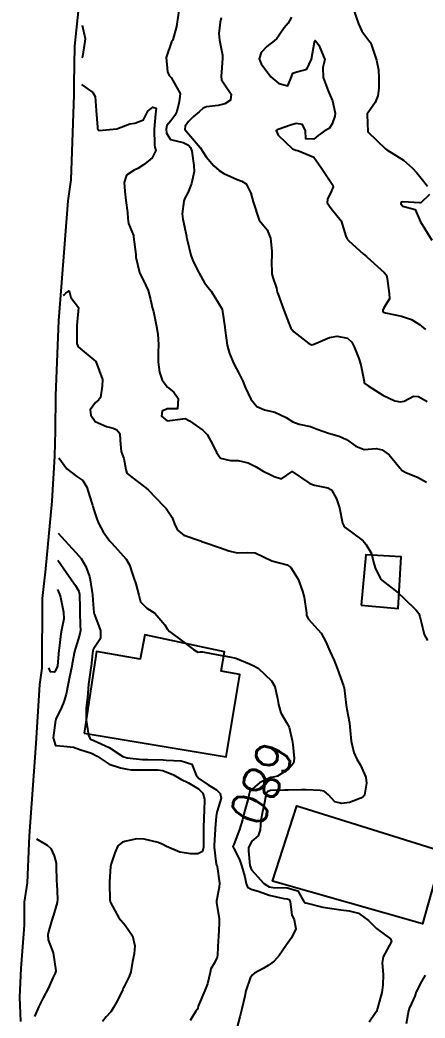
# Model space of a CAD drawing. Header units: metres. Extents: x 292545 to 299085, y 7450245 to 7463078.
# Drawn here: x 296304 to 296349.2, y 7460172.9 to 7460284.2 of the extents above; entities that cross this region are included whole.
import ezdxf
from ezdxf.enums import TextEntityAlignment as Align

# ---------------------------------------------------------------- set-up
doc = ezdxf.new("R2010")
doc.units = ezdxf.units.M
for name, color, linetype in [('Area', 45, 'Continuous'), ('Cotas', 45, 'Continuous'), ('Curvas de Nivel 1m', 11, 'Continuous'), ('Curvas de Nivel 5m', 15, 'Continuous'), ('Edificações', 30, 'Continuous')]:
    doc.layers.add(name, color=color, linetype=linetype)
doc.styles.add('Style-STANDARD', font='STANDARD.shx')

msp = doc.modelspace()

# ---------------------------------------------------------------- linework, layer by layer
at = {"layer": 'Area'}
msp.add_polyline3d([(296304.14, 7460172.51, 682.76), (296304.04, 7460175.19, 683.02), (296304.19, 7460178.41, 682.95), (296304.53, 7460183.23, 682.83), (296304.54, 7460185.82, 682.98), (296304.87, 7460187.95, 682.91), (296305.06, 7460192.34, 683.06), (296305.1, 7460193.19, 683.17), (296305.86, 7460203.5, 682.46), (296306.25, 7460210.07, 681.78), (296306.51, 7460211.91, 681.51), (296306.56, 7460219.68, 685.64), (296306.91, 7460222.99, 684.73), (296307.63, 7460230.54, 684.06), (296307.92, 7460235.56, 684.57), (296307.99, 7460238.38, 687.01), (296308.04, 7460242.3, 684.01), (296308.38, 7460250.69, 684.27), (296308.66, 7460254.45, 684.16), (296309.4, 7460264.03, 685.25), (296309.75, 7460266.38, 682.6), (296310.09, 7460275.84, 686.03), (296310.09, 7460277.08, 677.96), (296310.15, 7460281.28, 677.76), (296310.66, 7460286.25, 677.74)], dxfattribs=at)
at = {"layer": 'Curvas de Nivel 1m', "flags": 128}
for points, elevation in [([(296341.16, 7460285.59), (296341.79, 7460283.76), (296342.14, 7460282.94), (296342.94, 7460281.92), (296343.06, 7460281.74), (296343.17, 7460281.51), (296343.77, 7460279.73), (296343.99, 7460278.64), (296344.06, 7460277.73), (296344.05, 7460276.56), (296343.94, 7460275.73), (296343.62, 7460274.98), (296342.85, 7460273.9), (296342.76, 7460273.74), (296342.75, 7460273.65), (296342.82, 7460271.74), (296344.8, 7460269.82), (296344.93, 7460269.72), (296346.79, 7460268.58), (296347.81, 7460267.68), (296348.26, 7460267.17), (296348.76, 7460266.57), (296349.46, 7460265.66)], 674), ([(296321.75, 7460285.23), (296321.56, 7460283.99), (296321.49, 7460283.46), (296321.08, 7460282), (296321.03, 7460281.91), (296320.94, 7460281.77), (296320.34, 7460280.01), (296320.48, 7460278.42), (296320.67, 7460278), (296320.79, 7460277.89), (296320.89, 7460277.79), (296321.89, 7460275.99), (296321.8, 7460275.06), (296321.51, 7460273.99), (296321.31, 7460273.53), (296320.84, 7460272.97), (296320.41, 7460272.42), (296320.32, 7460272.01), (296320.38, 7460271.56), (296320.81, 7460270.87), (296322.24, 7460270.55), (296322.81, 7460270.25), (296323.05, 7460269.98), (296323.2, 7460269.57), (296323.41, 7460267.97), (296323.45, 7460267.29), (296323.15, 7460265.98), (296323.05, 7460265.68), (296322.74, 7460264.94), (296322.41, 7460264.31), (296322.29, 7460263.98), (296322.12, 7460262.58), (296322.18, 7460261.99), (296322.59, 7460260.07), (296322.62, 7460259.98), (296322.68, 7460259.69), (296323.09, 7460257.98), (296323.36, 7460257.26), (296324, 7460255.97), (296324.62, 7460254.89), (296325.03, 7460254.37), (296325.36, 7460253.95), (296326.58, 7460251.93), (296326.88, 7460249.93), (296326.91, 7460249.58), (296327.12, 7460247.92), (296327.35, 7460247.11), (296327.84, 7460245.92), (296328.5, 7460244.65), (296328.88, 7460243.91), (296329.15, 7460243.24), (296329.78, 7460241.9), (296330.45, 7460241.08), (296331.28, 7460240.71), (296332.45, 7460240.45), (296333.71, 7460239.85), (296334.44, 7460239.39), (296335.15, 7460239.12), (296336.43, 7460238.87), (296337.18, 7460238.56), (296338.43, 7460238.11), (296339.61, 7460237.78), (296340.42, 7460237.4), (296341.49, 7460236.68), (296342.4, 7460236.29), (296343.73, 7460236.4), (296344.4, 7460236.26), (296345.2, 7460235.71), (296346.38, 7460234.24), (296346.63, 7460233.95), (296347.12, 7460233.69), (296348.37, 7460233.19), (296349.36, 7460232.66)], 677), ([(296326.46, 7460284.45), (296326.35, 7460283.94), (296326.21, 7460282.68), (296326.27, 7460281.94), (296326.6, 7460280.26), (296326.62, 7460279.93), (296326.49, 7460278.34), (296326.45, 7460277.94), (296326.49, 7460277.54), (296326.88, 7460276.97), (296327.59, 7460275.92), (296327.52, 7460275.26), (296326.86, 7460274.85), (296326.14, 7460274.66), (296324.85, 7460274.5), (296324.47, 7460274.35), (296324.01, 7460273.97), (296323.4, 7460273.42), (296322.84, 7460272.88), (296322.46, 7460272.35), (296322.42, 7460271.98), (296322.82, 7460271.5), (296324.12, 7460269.97), (296324.79, 7460268.93), (296325.65, 7460267.95), (296326.26, 7460267.43), (296326.76, 7460267.08), (296328.25, 7460266.42), (296328.76, 7460266.23), (296329.25, 7460265.91), (296329.76, 7460264.89), (296330.05, 7460263.9), (296330.7, 7460261.89), (296331.6, 7460260.78), (296331.95, 7460259.87), (296332.12, 7460258.41), (296332.1, 7460257.87), (296332.08, 7460257.31), (296332.13, 7460255.87), (296332.23, 7460255.46), (296332.62, 7460254.28), (296332.72, 7460253.86), (296332.77, 7460253.7), (296333.46, 7460251.85), (296334.01, 7460250.4), (296334.25, 7460249.84), (296334.56, 7460249.43), (296336.25, 7460248.11), (296336.54, 7460247.95), (296336.72, 7460247.99), (296338.55, 7460248.78), (296339.4, 7460248.94), (296340.55, 7460248.71), (296341.05, 7460248.27), (296341.3, 7460247.76), (296341.82, 7460246.46), (296342.04, 7460245.75), (296342.39, 7460243.86), (296342.42, 7460243.75), (296342.49, 7460243.66), (296342.86, 7460243.38), (296344.47, 7460242.35), (296345.81, 7460241.71), (296346.46, 7460241.61), (296346.87, 7460241.69), (296347.92, 7460242.23), (296348.47, 7460242.22), (296349.43, 7460241.66)], 676), ([(296310.96, 7460283.62), (296311.3, 7460282.12), (296311.26, 7460281.79), (296311, 7460280.12), (296310.99, 7460280.05), (296310.92, 7460279.99)], 678), ([(296310.88, 7460277), (296312.15, 7460276.11), (296312.42, 7460275.65), (296312.54, 7460274.1), (296312.67, 7460272.26), (296312.7, 7460272.1), (296312.82, 7460271.88), (296314.82, 7460272.07), (296316.27, 7460272.61), (296316.83, 7460272.68), (296317.8, 7460273.08), (296318.28, 7460274.04), (296318.86, 7460274.48), (296319.21, 7460274.37), (296319.2, 7460274.02), (296319.13, 7460273.74), (296318.98, 7460272.03), (296319.04, 7460270.26), (296319.09, 7460270.03), (296319.17, 7460269.65), (296318.78, 7460268.82), (296318.34, 7460268.47), (296317.82, 7460268.04), (296317.18, 7460267.64), (296316.77, 7460267.45), (296315.92, 7460266.9), (296315.67, 7460266.06), (296315.71, 7460265.09), (296315.83, 7460264.06), (296316.03, 7460262.74), (296316.07, 7460262.06), (296316.13, 7460261.49), (296316.68, 7460260.17), (296316.71, 7460260.05), (296316.71, 7460260.02), (296316.94, 7460258.05), (296316.97, 7460257.73), (296317.35, 7460256.04), (296318.07, 7460254.59), (296318.34, 7460254.03), (296318.6, 7460253.03), (296318.83, 7460252.03), (296318.91, 7460251.7), (296319.27, 7460250.02), (296319.4, 7460249.17), (296319.47, 7460248.02), (296319.43, 7460247.12), (296319.45, 7460246.02), (296319.6, 7460244.92), (296319.89, 7460244.02), (296320.49, 7460243.23), (296321.18, 7460242.7), (296321.66, 7460241.99), (296321.61, 7460240.84), (296320.46, 7460240.83), (296319.88, 7460240.58), (296319.83, 7460240.02), (296320.44, 7460239.5), (296322.19, 7460239.73), (296322.44, 7460239.76), (296322.92, 7460239.49), (296324.43, 7460238.45), (296324.91, 7460237.96), (296325.55, 7460236.8), (296325.95, 7460235.94), (296326.39, 7460235.32), (296327.52, 7460235.06), (296328.38, 7460235.07), (296329.48, 7460234.8), (296330.38, 7460234.36), (296330.67, 7460234.18), (296331.16, 7460233.88), (296331.99, 7460233.48), (296332.37, 7460233.29), (296333.18, 7460233.03), (296334.37, 7460233.84), (296336.36, 7460232.5), (296336.86, 7460232.31), (296338.36, 7460232.03), (296338.76, 7460231.79), (296339.34, 7460230.78), (296339.64, 7460229.78), (296340.01, 7460228.07), (296340.13, 7460227.77), (296340.3, 7460227.58), (296340.99, 7460227.06), (296342.28, 7460226.11), (296342.61, 7460225.74), (296343.21, 7460224.68), (296343.44, 7460223.73), (296343.63, 7460223.11), (296344.23, 7460221.85), (296344.36, 7460221.72), (296346.21, 7460220.29), (296346.88, 7460219.69), (296348.19, 7460218.38), (296348.5, 7460217.99), (296348.62, 7460217.67), (296348.76, 7460217.08), (296349.08, 7460215.67), (296349.47, 7460214.98)], 678), ([(296349.68, 7460264.72), (296348.73, 7460263.81), (296348.59, 7460263.8), (296346.73, 7460263.93), (296346.55, 7460263.88), (296346.51, 7460263.7), (296346.72, 7460263.45), (296348.09, 7460263.05), (296348.7, 7460261.67), (296349.96, 7460259.66)], 674), ([(296308.87, 7460253.52), (296308.96, 7460253.56), (296309.14, 7460253.74), (296309.54, 7460253.99), (296309.71, 7460253.24), (296310.58, 7460252.12), (296310.38, 7460250.12), (296310.37, 7460249.93), (296310.36, 7460248.12), (296310.54, 7460247.74), (296312.51, 7460246.1), (296313.23, 7460244.09), (296313.22, 7460243.36), (296313, 7460242.09), (296312.79, 7460241.78), (296312.46, 7460241.54), (296311.85, 7460240.71), (296311.92, 7460240.11), (296312.44, 7460239.4), (296313.67, 7460238.85), (296314.43, 7460238.68), (296314.84, 7460238.49), (296315.16, 7460238.07), (296315.19, 7460237.29), (296315.31, 7460236.07), (296315.61, 7460235.29), (296315.84, 7460234.06), (296315.97, 7460233.65), (296316.37, 7460233.31), (296318.07, 7460232.03), (296318.35, 7460231.77), (296320.05, 7460230.01), (296320.32, 7460229.72), (296321.01, 7460228.7), (296321.25, 7460228), (296321.59, 7460227.28), (296322.29, 7460226.72), (296324.15, 7460226.09), (296324.28, 7460226.05), (296324.54, 7460225.96), (296326.27, 7460225.35), (296327.32, 7460224.99), (296328.26, 7460224.75), (296329.35, 7460224.81), (296330.26, 7460224.75), (296332.1, 7460223.87), (296332.25, 7460223.82), (296333.83, 7460223.42), (296334.25, 7460223.12), (296335.04, 7460221.83), (296335.55, 7460220.49), (296335.73, 7460219.82), (296335.97, 7460218.03), (296335.99, 7460217.82), (296336.18, 7460217.41), (296337.61, 7460215.81), (296338.15, 7460214.83), (296338.58, 7460213.79), (296339.08, 7460212.74), (296339.45, 7460211.78), (296340.09, 7460209.94), (296340.14, 7460209.77), (296340.16, 7460209.7), (296340.41, 7460207.77), (296340.49, 7460207.34), (296340.76, 7460205.76), (296340.84, 7460204.95), (296340.95, 7460203.76), (296341.26, 7460202.5), (296341.6, 7460201.75), (296341.99, 7460201.08), (296342.59, 7460199.74), (296342.65, 7460199.06), (296342.43, 7460197.75), (296342.21, 7460197.48), (296341.94, 7460197.36), (296340.79, 7460196.91), (296339.93, 7460196.79), (296339.15, 7460196.99), (296338.42, 7460197.79), (296337.95, 7460198.18), (296337.49, 7460198.26), (296335.95, 7460198.33), (296335.44, 7460198.33), (296333.95, 7460198.29), (296333.52, 7460198.28), (296331.95, 7460198.25), (296331.67, 7460198.15), (296331.5, 7460197.87), (296331.24, 7460196.56), (296331.07, 7460195.88), (296330.88, 7460194.91), (296330.81, 7460193.88), (296330.58, 7460193.19), (296329.88, 7460192.59), (296329.52, 7460191.9), (296329.51, 7460191.53), (296329.67, 7460189.89), (296329.85, 7460189.41), (296331.24, 7460187.88), (296331.82, 7460187.53), (296332.26, 7460187.43), (296333.82, 7460187.41), (296335.03, 7460187.05), (296335.73, 7460185.82), (296335.75, 7460185.77), (296335.8, 7460185.74), (296335.9, 7460185.72), (296337.8, 7460185.26), (296339.08, 7460185.06), (296339.79, 7460184.95), (296340.72, 7460184.83), (296341.79, 7460184.57), (296342.88, 7460183.74), (296343.77, 7460182.85), (296345.34, 7460181.71), (296345.47, 7460181.43), (296344.51, 7460179.72), (296344.41, 7460179.04), (296344.52, 7460177.72), (296344.5, 7460176.53), (296344.37, 7460175.72), (296343.91, 7460173.98), (296343.82, 7460173.73), (296343.77, 7460173.62), (296343.66, 7460173.46), (296342.97, 7460172.41)], 679), ([(296308.29, 7460226.95), (296309.04, 7460226.14), (296310.26, 7460224.8), (296310.85, 7460224.12), (296311.37, 7460223.24), (296311.79, 7460222.11), (296311.88, 7460221.75), (296312.14, 7460220.1), (296312.14, 7460220.04), (296312.19, 7460218.99), (296312.28, 7460218.1), (296312.32, 7460217.96), (296313, 7460216.09), (296313.01, 7460215.23), (296312.26, 7460214.1), (296312.21, 7460214.02), (296312.13, 7460213.57), (296311.96, 7460212.1), (296311.94, 7460211.93), (296311.69, 7460210.11), (296311.55, 7460208.63), (296311.49, 7460208.11), (296311.41, 7460207.46), (296311.41, 7460206.11), (296311.69, 7460204.44), (296311.81, 7460204.1), (296311.91, 7460204), (296312.01, 7460203.95), (296312.28, 7460203.82), (296314, 7460203.07), (296315.51, 7460202.06), (296315.99, 7460201.9), (296317.68, 7460201.72), (296317.99, 7460201.72), (296318.3, 7460201.72), (296319.99, 7460201.69), (296320.34, 7460201.65), (296321.99, 7460201.58), (296323.21, 7460201.2), (296323.68, 7460199.96), (296323.97, 7460199.61), (296325.01, 7460198.89), (296325.95, 7460198.35), (296326.36, 7460197.94), (296326.47, 7460197.4), (296326.03, 7460195.94), (296326, 7460195.86), (296325.92, 7460195.37), (296325.81, 7460194.04), (296325.8, 7460193.94), (296325.7, 7460192.12), (296325.7, 7460191.94), (296325.86, 7460190.34), (296325.94, 7460189.94), (296326.02, 7460189.77), (296326.29, 7460187.94), (296326.26, 7460187.49), (296325.94, 7460185.94), (296325.96, 7460185.78), (296326.26, 7460183.94), (296326.25, 7460183.46), (296326.16, 7460181.94), (296326.13, 7460181.55), (296326.06, 7460179.94), (296326.01, 7460179.65), (296325.72, 7460179.02), (296325.31, 7460178.35), (296325.23, 7460177.94), (296324.95, 7460176.69), (296324.66, 7460175.95), (296323.92, 7460174.22), (296323.85, 7460173.97), (296323.8, 7460173.83), (296323.66, 7460173.63), (296323.01, 7460172.61)], 681), ([(296308.25, 7460223.94), (296309.52, 7460222.14), (296310.22, 7460221.14), (296310.6, 7460220.51), (296310.68, 7460220.12), (296310.7, 7460218.64), (296310.7, 7460218.12), (296310.76, 7460216.71), (296310.77, 7460216.12), (296310.69, 7460215.59), (296310.23, 7460214.13), (296310.13, 7460213.75), (296309.86, 7460212.39), (296309.81, 7460212.13), (296309.53, 7460210.71), (296309.42, 7460210.14), (296309.2, 7460209.01), (296308.93, 7460208.14), (296308.68, 7460207.52), (296308.04, 7460206.21), (296308.02, 7460206.15), (296308.01, 7460206.11), (296307.74, 7460204.15), (296308.01, 7460203.27), (296308.93, 7460203.22), (296310, 7460203.1), (296310.71, 7460202.83), (296312, 7460202.44), (296312.66, 7460202.09), (296313.98, 7460201.19), (296315.26, 7460200.79), (296315.98, 7460200.63), (296316.48, 7460200.56), (296317.98, 7460200.55), (296319.42, 7460200.58), (296319.98, 7460200.5), (296321.14, 7460200), (296321.97, 7460199.52), (296322.83, 7460199.1), (296323.95, 7460198.45), (296324.43, 7460197.96), (296324.6, 7460197.29), (296324.56, 7460195.95), (296324.55, 7460195.32), (296324.51, 7460193.95), (296324.5, 7460193.35), (296324.5, 7460191.95), (296324.37, 7460191.45), (296323.87, 7460191.21), (296323.08, 7460191.19), (296321.87, 7460191.38), (296320.39, 7460192), (296319.88, 7460192.29), (296319.43, 7460192.46), (296317.88, 7460192.83), (296317.06, 7460192.87), (296315.88, 7460192.61), (296315.47, 7460192.48), (296314.95, 7460192.07), (296314.62, 7460191.32), (296314.21, 7460190.08), (296314.14, 7460189.78), (296314.03, 7460188.08), (296314.02, 7460187.88), (296314.04, 7460186.08), (296314.13, 7460185.75), (296315.07, 7460184.07), (296315.77, 7460183.24), (296316.58, 7460182.05), (296316.84, 7460180.95), (296316.76, 7460180.05), (296316.58, 7460179.19), (296316.38, 7460178.05), (296316.23, 7460177.52), (296315.69, 7460176.48), (296315.55, 7460176.2), (296315.5, 7460176.06), (296314.92, 7460174.82), (296314.45, 7460174.07), (296314.15, 7460173.58), (296313.65, 7460173.01), (296313.23, 7460172.49)], 682), ([(296308.21, 7460220.67), (296308.44, 7460220.15), (296308.54, 7460219.81), (296308.9, 7460218.14), (296308.93, 7460217.39), (296308.66, 7460216.14), (296308.58, 7460215.73), (296308.41, 7460214.15), (296308.38, 7460213.9), (296308.21, 7460212.15), (296308.19, 7460212.07), (296308.11, 7460211.87), (296307.87, 7460211.46), (296307.44, 7460211.5), (296307.26, 7460211.93)], 683), ([(296305.88, 7460192.85), (296307.08, 7460192.16), (296307.49, 7460191.78), (296307.86, 7460190.96), (296308.06, 7460190.15), (296308.09, 7460189.91), (296308.12, 7460188.15), (296308.14, 7460187.84), (296308.23, 7460186.15), (296308.17, 7460185.77), (296307.79, 7460184.37), (296307.72, 7460184.15), (296307.27, 7460182.65), (296307.14, 7460182.16), (296307.18, 7460181.59), (296307.73, 7460180.15), (296308.03, 7460178.15), (296307.98, 7460177.88), (296307.7, 7460177.36), (296307.34, 7460176.51), (296307.18, 7460176.16), (296306.62, 7460175.12), (296306.14, 7460174.17), (296305.65, 7460173.04)], 683), ([(296349.22, 7460177.66), (296348.66, 7460176.7), (296348.18, 7460175.68), (296348.04, 7460175.32), (296347.67, 7460174.5), (296347.42, 7460173.93), (296347.34, 7460173.68), (296347.1, 7460172.22)], 678)]:
    msp.add_lwpolyline(points, dxfattribs=dict(at, elevation=elevation))
at = {"layer": 'Curvas de Nivel 5m', "flags": 128}
for points, elevation in [([(296334.29, 7460284.53), (296333.95, 7460283.85), (296333.5, 7460283.32), (296332.95, 7460282.52), (296332.67, 7460282.14), (296332.38, 7460281.87), (296331.56, 7460281.25), (296330.93, 7460280.59), (296330.72, 7460279.88), (296330.91, 7460279.32), (296332.02, 7460277.87), (296332.89, 7460277.1), (296333.89, 7460276.85), (296334.3, 7460277.85), (296334.47, 7460278.27), (296334.9, 7460278.41), (296336.02, 7460278.71), (296336.55, 7460279.82), (296336.86, 7460281.73), (296336.88, 7460281.81), (296336.94, 7460281.9), (296337.04, 7460281.81), (296337.36, 7460281.38), (296338.01, 7460279.8), (296337.8, 7460278.91), (296337.82, 7460277.8), (296338.39, 7460276.28), (296338.62, 7460275.79), (296338.86, 7460275.17), (296339.16, 7460273.79), (296339.14, 7460273.49), (296338.83, 7460272.6), (296338.52, 7460272.1), (296337.96, 7460271.8), (296337.29, 7460271.33), (296336.81, 7460270.91), (296335.92, 7460270.93), (296335.88, 7460271.82), (296335.54, 7460272.54), (296334.83, 7460272.67), (296334.21, 7460272.47), (296332.82, 7460272), (296332.72, 7460271.96), (296332.6, 7460271.86), (296332.82, 7460271.35), (296334.42, 7460269.84), (296334.8, 7460269.68), (296335.01, 7460269.63), (296336.79, 7460268.91), (296337.59, 7460267.8), (296338.75, 7460265.99), (296338.9, 7460265.79), (296338.94, 7460265.6), (296338.75, 7460265.14), (296338.32, 7460264.21), (296338.29, 7460263.79), (296338.72, 7460263.16), (296339.83, 7460261.78), (296340.38, 7460260.08), (296340.51, 7460259.77), (296340.68, 7460259.55), (296342.29, 7460258.12), (296342.65, 7460257.82), (296342.74, 7460257.74), (296344.64, 7460256.05), (296344.88, 7460255.72), (296344.98, 7460255.36), (296345.2, 7460253.71), (296345.23, 7460253.09), (296344.59, 7460252.11), (296344.48, 7460251.82), (296344.49, 7460251.72), (296344.58, 7460251.61), (296344.77, 7460251.53), (296346.58, 7460251.17), (296347.69, 7460250.8), (296348.57, 7460250.25), (296349.23, 7460249.66)], 675), ([(296308.38, 7460235.35), (296309.27, 7460234.14), (296310.36, 7460233.27), (296311.06, 7460232.82), (296311.51, 7460232.11), (296312.02, 7460230.41), (296312.11, 7460230.1), (296312.15, 7460229.94), (296312.32, 7460229.45), (296312.66, 7460228.45), (296312.81, 7460228.09), (296313.31, 7460227.11), (296314.06, 7460226.08), (296314.28, 7460225.85), (296315.89, 7460224.06), (296316.25, 7460223.42), (296316.58, 7460222.4), (296316.7, 7460222.05), (296316.97, 7460221.3), (296317.28, 7460220.04), (296317.46, 7460219.31), (296318.19, 7460218.61), (296319.07, 7460218.02), (296320.17, 7460216.75), (296320.46, 7460216.3), (296320.72, 7460216), (296322.15, 7460214.91), (296323.39, 7460213.97), (296323.85, 7460213.69), (296324.13, 7460213.71), (296324.38, 7460213.71), (296326.13, 7460213.39), (296327.38, 7460213.18), (296328.12, 7460213), (296329.61, 7460212.4), (296330.12, 7460212.17), (296330.6, 7460211.89), (296332.09, 7460210.5), (296332.45, 7460209.86), (296332.74, 7460208.53), (296332.84, 7460207.86), (296333.11, 7460206.91), (296333.76, 7460205.84), (296334.03, 7460205.31), (296334.4, 7460203.84), (296334.45, 7460203.39), (296334.61, 7460201.83), (296334.53, 7460201.3), (296333.98, 7460200.62), (296332.76, 7460199.86), (296332.12, 7460199.72), (296331.97, 7460199.69), (296330.73, 7460199.12), (296329.95, 7460198.46), (296329.67, 7460198.17), (296329.6, 7460197.9), (296329.53, 7460197.48), (296329.08, 7460195.9), (296328.84, 7460194.97), (296328.52, 7460193.91), (296327.88, 7460192.23), (296327.78, 7460192.01), (296327.79, 7460191.92), (296327.87, 7460191.78), (296328.5, 7460190.55), (296328.72, 7460189.91), (296329.12, 7460188.61), (296329.27, 7460187.9), (296329.4, 7460187.48), (296329.82, 7460187.26), (296330.71, 7460186.98), (296331.81, 7460186.58), (296333.46, 7460186.2), (296333.81, 7460186.18), (296334.06, 7460186.1), (296334.17, 7460185.84), (296334.35, 7460184.4), (296334.62, 7460183.84), (296334.78, 7460182.82), (296334.3, 7460181.84), (296333.74, 7460181.04), (296333.25, 7460180.34), (296332.93, 7460179.86), (296332.37, 7460179.22), (296331.72, 7460178.73), (296331.16, 7460178.42), (296330.2, 7460177.89), (296329.92, 7460177.67), (296329.7, 7460177.31), (296329.23, 7460175.9), (296329.1, 7460175.32), (296328.78, 7460173.9), (296328.54, 7460173.02), (296328.24, 7460171.91)], 680)]:
    msp.add_lwpolyline(points, dxfattribs=dict(at, elevation=elevation))
at = {"layer": 'Edificações'}
for points in [[(296342.08, 7460218.94), (296346.21, 7460218.56), (296346.54, 7460224.33), (296342.58, 7460224.56)], [(296311.2, 7460204.67), (296327.02, 7460202.02), (296328.55, 7460211.18), (296326.47, 7460211.56), (296326.83, 7460213.73), (296317.94, 7460215.62), (296317.44, 7460212.91), (296312.57, 7460213.76)], [(296351.19, 7460191.44), (296348.9, 7460183.37), (296332.18, 7460188.14), (296334.91, 7460196.53)]]:
    msp.add_lwpolyline(points, close=True, dxfattribs=at)

# ---------------------------------------------------------------- texts
at = {"layer": 'Cotas', "style": 'Style-STANDARD'}
msp.add_text('680', height=4, rotation=245.3178, dxfattribs=at).set_placement((296330.98, 7460199.04, 680), align=Align.MIDDLE_CENTER)

doc.saveas('drawing.dxf')
